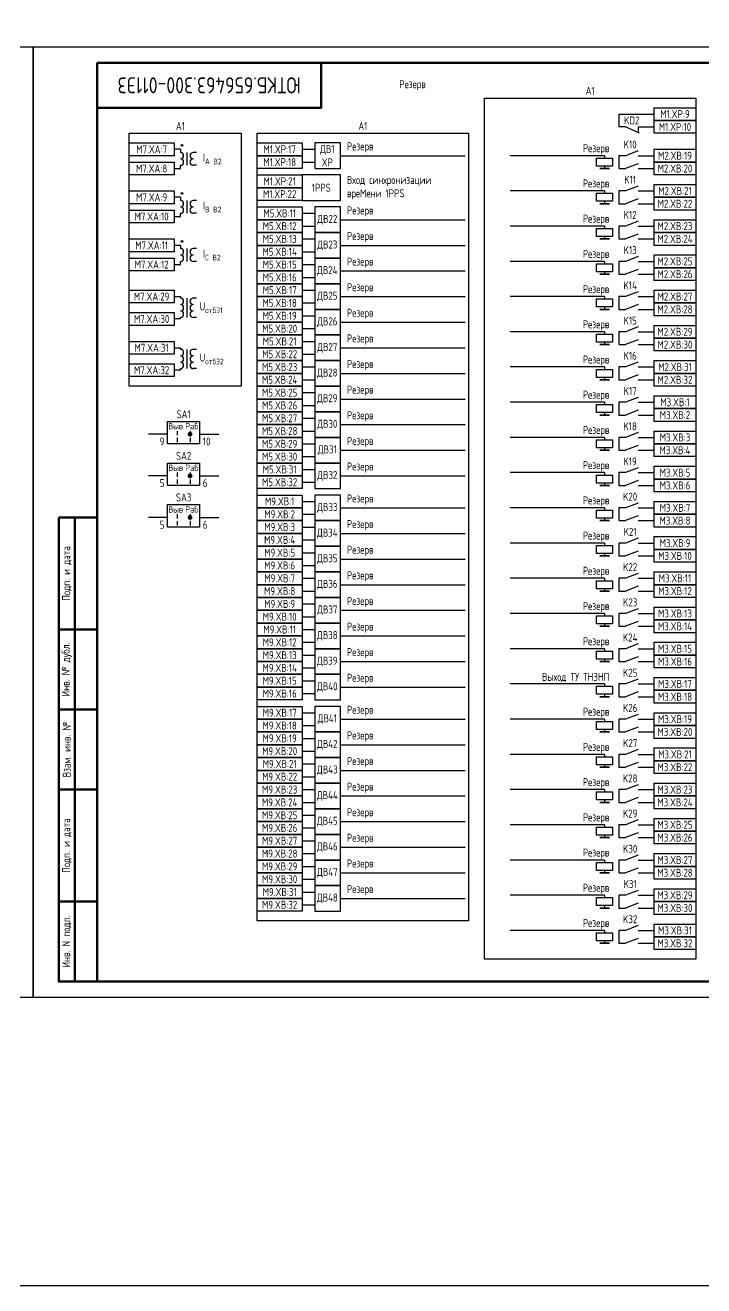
# Model space of a CAD drawing. Header units: millimetres. Extents: x -863 to 2106, y -90 to 586.
# Drawn here: x 837.5 to 1049.5, y -90 to 303.8 of the extents above; entities that cross this region are included whole.
import ezdxf

# ---------------------------------------------------------------- set-up
doc = ezdxf.new("R2010")
doc.units = ezdxf.units.MM
doc.styles.add('Gost_type_A', font='GOST_A.TTF')

# ---------------------------------------------------------------- blocks, each defined once
blk = doc.blocks.new('Формат_А3')
blk.add_lwpolyline([(-420, 297), (0, 297), (0, 0), (-420, 0)], close=True)
at = {"lineweight": 50}
blk.add_lwpolyline([(-400, 292), (-5, 292), (-5, 5), (-400, 5)], close=True, dxfattribs=at)
blk = doc.blocks.new('Штамп левый нижний')
at = {"lineweight": 50}
for points in [[(-12, 145), (-7, 145), (-7, 110), (-12, 110)], [(-7, 145), (0, 145), (0, 110), (-7, 110)], [(-12, 110), (-7, 110), (-7, 85), (-12, 85)], [(-7, 110), (0, 110), (0, 85), (-7, 85)], [(-12, 85), (-7, 85), (-7, 60), (-12, 60)], [(-7, 85), (0, 85), (0, 60), (-7, 60)], [(-12, 60), (-7, 60), (-7, 25), (-12, 25)], [(-7, 60), (0, 60), (0, 25), (-7, 25)], [(-12, 25), (-7, 25), (-7, 0), (-12, 0)], [(-7, 25), (0, 25), (0, 0), (-7, 0)]]:
    blk.add_lwpolyline(points, close=True, dxfattribs=at)
at = {"char_height": 2.5, "attachment_point": 5, "rotation": 90, "style": 'Gost_type_A'}
for s, insert, width in [('Подп. и дата', (-9.5, 127.5), 35), ('Инв. № дубл.', (-9.5, 97.5), 25), ('Взам. инв. №', (-9.5, 72.5), 25), ('Подп. и дата', (-9.5, 42.5), 35), ('Инв. N подл.', (-9.5, 12.5), 25)]:
    blk.add_mtext(s, dxfattribs=dict(at, insert=insert, width=width))
blk = doc.blocks.new('Штамп угловой верхний')
at = {"lineweight": 50}
blk.add_lwpolyline([(0, 0), (70, 0), (70, -14), (0, -14)], close=True, dxfattribs=at)
blk = doc.blocks.new('POINT')
at = {"const_width": 0.75}
blk.add_lwpolyline([(-0.375, 0, 1), (0.375, 0, 1)], format="xyb", close=True, dxfattribs=at)
blk = doc.blocks.new('Переключатель_положение')
for p, q in [((2, 1), (2, -0.34)), ((2, -1.14), (2, -2.49))]:
    blk.add_line(p, q)

msp = doc.modelspace()

# ---------------------------------------------------------------- linework, layer by layer
at = {"ltscale": 1.08}
for p, q in [((1023, 276), (1034, 276)), ((1025, 272), (1023, 272)), ((1029, 272), (1034, 272)), ((1025, 263), (1023, 263)), ((1023, 263), (1023, 259)), ((1029, 263), (1034, 263)), ((1023, 259), (1025, 259)), ((1029, 259), (1034, 259)), ((1025, 252), (1023, 252)), ((1023, 252), (1023, 248)), ((1029, 252), (1034, 252)), ((1023, 248), (1025, 248)), ((1029, 248), (1034, 248)), ((1025, 241), (1023, 241)), ((1023, 241), (1023, 237)), ((1029, 241), (1034, 241)), ((1023, 237), (1025, 237)), ((1029, 237), (1034, 237)), ((1025, 230), (1023, 230)), ((1023, 230), (1023, 226)), ((1029, 230), (1034, 230)), ((1023, 226), (1025, 226)), ((1029, 226), (1034, 226)), ((1025, 219), (1023, 219)), ((1023, 219), (1023, 215)), ((1029, 219), (1034, 219)), ((1023, 215), (1025, 215)), ((1029, 215), (1034, 215)), ((1025, 208), (1023, 208)), ((1023, 208), (1023, 204)), ((1029, 208), (1034, 208)), ((1023, 204), (1025, 204)), ((1029, 204), (1034, 204)), ((1025, 197), (1023, 197)), ((1023, 197), (1023, 193)), ((1029, 197), (1034, 197)), ((1023, 193), (1025, 193)), ((1029, 193), (1034, 193)), ((1025, 186), (1023, 186)), ((1023, 186), (1023, 182)), ((1029, 186), (1034, 186)), ((1023, 182), (1025, 182)), ((1029, 182), (1034, 182)), ((1025, 175), (1023, 175)), ((1023, 175), (1023, 171)), ((1029, 175), (1034, 175)), ((1023, 171), (1025, 171)), ((1029, 171), (1034, 171)), ((1025, 164), (1023, 164)), ((1023, 164), (1023, 160)), ((1029, 164), (1034, 164)), ((1023, 160), (1025, 160)), ((1029, 160), (1034, 160)), ((1025, 153), (1023, 153)), ((1023, 153), (1023, 149)), ((1029, 153), (1034, 153)), ((1023, 149), (1025, 149)), ((1029, 149), (1034, 149)), ((1025, 142), (1023, 142)), ((1023, 142), (1023, 138)), ((1029, 142), (1034, 142)), ((1023, 138), (1025, 138)), ((1029, 138), (1034, 138)), ((1025, 131), (1023, 131)), ((1023, 131), (1023, 127)), ((1029, 131), (1034, 131)), ((1023, 127), (1025, 127)), ((1029, 127), (1034, 127)), ((1025, 120), (1023, 120)), ((1023, 120), (1023, 116)), ((1029, 120), (1034, 120)), ((1023, 116), (1025, 116)), ((1029, 116), (1034, 116)), ((1025, 109), (1023, 109)), ((1023, 109), (1023, 105)), ((1029, 109), (1034, 109)), ((1023, 105), (1025, 105)), ((1029, 105), (1034, 105)), ((1025, 98), (1023, 98)), ((1023, 98), (1023, 94)), ((1029, 98), (1034, 98)), ((1023, 94), (1025, 94)), ((1029, 94), (1034, 94)), ((1025, 87), (1023, 87)), ((1023, 87), (1023, 83)), ((1029, 87), (1034, 87)), ((1023, 83), (1025, 83)), ((1029, 83), (1034, 83)), ((1025, 76), (1023, 76)), ((1023, 76), (1023, 72)), ((1029, 76), (1034, 76)), ((1023, 72), (1025, 72)), ((1029, 72), (1034, 72)), ((1025, 65), (1023, 65)), ((1023, 65), (1023, 61)), ((1029, 65), (1034, 65)), ((1023, 61), (1025, 61)), ((1029, 61), (1034, 61)), ((1025, 54), (1023, 54)), ((1023, 54), (1023, 50)), ((1029, 54), (1034, 54)), ((1023, 50), (1025, 50)), ((1029, 50), (1034, 50)), ((1025, 43), (1023, 43)), ((1023, 43), (1023, 39)), ((1029, 43), (1034, 43)), ((1023, 39), (1025, 39)), ((1029, 39), (1034, 39)), ((1025, 32), (1023, 32)), ((1023, 32), (1023, 28)), ((1029, 32), (1034, 32)), ((1023, 28), (1025, 28)), ((1029, 28), (1034, 28)), ((1025, 21), (1023, 21)), ((1023, 21), (1023, 17)), ((1029, 21), (1034, 21)), ((1023, 17), (1025, 17)), ((1029, 17), (1034, 17))]:
    msp.add_line(p, q, dxfattribs=at)
for p, q in [((1023, 276), (1023, 272)), ((1029, 272), (1029, 270)), ((886, 265), (884, 265)), ((924, 265), (928, 265)), ((924, 261), (928, 261)), ((936, 263), (975, 263)), ((1018.5, 263), (989, 263)), ((1018.5, 263), (1018.5, 262.25)), ((884, 259), (886, 259)), ((1018.5, 259.75), (1018.5, 259)), ((886, 250), (884, 250)), ((1018.5, 252), (989, 252)), ((1018.5, 252), (1018.5, 251.25)), ((1018.5, 248.75), (1018.5, 248)), ((924, 245), (928, 245)), ((884, 244), (886, 244)), ((924, 241), (928, 241)), ((936, 243), (975, 243)), ((1018.5, 241), (989, 241)), ((1018.5, 241), (1018.5, 240.25)), ((924, 237), (928, 237)), ((1018.5, 237.75), (1018.5, 237)), ((886, 235), (884, 235)), ((924, 233), (928, 233)), ((936, 235), (975, 235)), ((884, 229), (886, 229)), ((924, 229), (928, 229)), ((1018.5, 230), (989, 230)), ((1018.5, 230), (1018.5, 229.25)), ((924, 225), (928, 225)), ((936, 227), (975, 227)), ((1018.5, 226.75), (1018.5, 226)), ((924, 221), (928, 221)), ((924, 217), (928, 217)), ((936, 219), (975, 219)), ((1018.5, 219), (989, 219)), ((1018.5, 219), (1018.5, 218.25)), ((924, 213), (928, 213)), ((1018.5, 215.75), (1018.5, 215)), ((924, 209), (928, 209)), ((936, 211), (975, 211)), ((924, 205), (928, 205)), ((1018.5, 208), (989, 208)), ((1018.5, 208), (1018.5, 207.25)), ((924, 201), (928, 201)), ((936, 203), (975, 203)), ((1018.5, 204.75), (1018.5, 204)), ((924, 197), (928, 197)), ((1018.5, 197), (989, 197)), ((1018.5, 197), (1018.5, 196.25)), ((924, 193), (928, 193)), ((936, 195), (975, 195)), ((1018.5, 193.75), (1018.5, 193)), ((924, 189), (928, 189)), ((936, 187), (975, 187)), ((1018.5, 186), (989, 186)), ((1018.5, 186), (1018.5, 185.25)), ((924, 185), (928, 185)), ((1018.5, 182.75), (1018.5, 182)), ((924, 181), (928, 181)), ((936, 179), (975, 179)), ((924, 177), (928, 177)), ((1018.5, 175), (989, 175)), ((1018.5, 175), (1018.5, 174.25)), ((924, 173), (928, 173)), ((936, 171), (975, 171)), ((1018.5, 171.75), (1018.5, 171)), ((924, 169), (928, 169)), ((924, 165), (928, 165)), ((936, 163), (975, 163)), ((1018.5, 164), (989, 164)), ((1018.5, 164), (1018.5, 163.25)), ((924, 161), (928, 161)), ((1018.5, 160.75), (1018.5, 160)), ((924, 155), (928, 155)), ((924, 151), (928, 151)), ((936, 153), (975, 153)), ((1018.5, 153), (989, 153)), ((1018.5, 153), (1018.5, 152.25)), ((1018.5, 149.75), (1018.5, 149)), ((924, 147), (928, 147)), ((924, 143), (928, 143)), ((936, 145), (975, 145)), ((1018.5, 142), (989, 142)), ((1018.5, 142), (1018.5, 141.25)), ((924, 139), (928, 139)), ((1018.5, 138.75), (1018.5, 138)), ((924, 135), (928, 135)), ((936, 137), (975, 137)), ((924, 131), (928, 131)), ((1018.5, 131), (989, 131)), ((1018.5, 131), (1018.5, 130.25)), ((924, 127), (928, 127)), ((936, 129), (975, 129)), ((1018.5, 127.75), (1018.5, 127)), ((924, 123), (928, 123)), ((924, 119), (928, 119)), ((936, 121), (975, 121)), ((1018.5, 120), (989, 120)), ((1018.5, 120), (1018.5, 119.25)), ((924, 115), (928, 115)), ((1018.5, 116.75), (1018.5, 116)), ((924, 111), (928, 111)), ((936, 113), (975, 113)), ((924, 107), (928, 107)), ((1018.5, 109), (989, 109)), ((1018.5, 109), (1018.5, 108.25)), ((924, 103), (928, 103)), ((936, 105), (975, 105)), ((1018.5, 105.75), (1018.5, 105)), ((924, 99), (928, 99)), ((924, 95), (928, 95)), ((936, 97), (975, 97)), ((1018.5, 98), (989, 98)), ((1018.5, 98), (1018.5, 97.25)), ((1018.5, 94.75), (1018.5, 94)), ((924, 89), (928, 89)), ((936, 87), (975, 87)), ((1018.5, 87), (989, 87)), ((1018.5, 87), (1018.5, 86.25)), ((924, 85), (928, 85)), ((1018.5, 83.75), (1018.5, 83)), ((924, 81), (928, 81)), ((936, 79), (975, 79)), ((924, 77), (928, 77)), ((1018.5, 76), (989, 76)), ((1018.5, 76), (1018.5, 75.25)), ((924, 73), (928, 73)), ((936, 71), (975, 71)), ((1018.5, 72.75), (1018.5, 72)), ((924, 69), (928, 69)), ((924, 65), (928, 65)), ((1018.5, 65), (989, 65)), ((1018.5, 65), (1018.5, 64.25)), ((924, 61), (928, 61)), ((936, 63), (975, 63)), ((1018.5, 61.75), (1018.5, 61)), ((924, 57), (928, 57)), ((924, 53), (928, 53)), ((936, 55), (975, 55)), ((1018.5, 54), (989, 54)), ((1018.5, 54), (1018.5, 53.25)), ((924, 49), (928, 49)), ((1018.5, 50.75), (1018.5, 50)), ((924, 45), (928, 45)), ((936, 47), (975, 47)), ((924, 41), (928, 41)), ((1018.5, 43), (989, 43)), ((1018.5, 43), (1018.5, 42.25)), ((1018.5, 39.75), (1018.5, 39)), ((924, 37), (928, 37)), ((936, 39), (975, 39)), ((924, 33), (928, 33)), ((1018.5, 32), (989, 32)), ((1018.5, 32), (1018.5, 31.25)), ((924, 29), (928, 29)), ((936, 31), (975, 31)), ((1018.5, 28.75), (1018.5, 28)), ((1018.5, 21), (989, 21)), ((1018.5, 21), (1018.5, 20.25)), ((1018.5, 17.75), (1018.5, 17))]:
    msp.add_line(p, q)
at = {"ltscale": 4.32}
for p, q in [((1029.39, 270), (1025, 272)), ((1029, 264.5), (1025, 263)), ((1029, 260.5), (1025, 259)), ((1029, 253.5), (1025, 252)), ((1029, 249.5), (1025, 248)), ((1029, 242.5), (1025, 241)), ((1029, 238.5), (1025, 237)), ((1029, 231.5), (1025, 230)), ((1029, 227.5), (1025, 226)), ((1029, 220.5), (1025, 219)), ((1029, 216.5), (1025, 215)), ((1029, 209.5), (1025, 208)), ((1029, 205.5), (1025, 204)), ((1029, 198.5), (1025, 197)), ((1029, 194.5), (1025, 193)), ((1029, 187.5), (1025, 186)), ((1029, 183.5), (1025, 182)), ((1029, 176.5), (1025, 175)), ((1029, 172.5), (1025, 171)), ((1029, 165.5), (1025, 164)), ((1029, 161.5), (1025, 160)), ((1029, 154.5), (1025, 153)), ((1029, 150.5), (1025, 149)), ((1029, 143.5), (1025, 142)), ((1029, 139.5), (1025, 138)), ((1029, 132.5), (1025, 131)), ((1029, 128.5), (1025, 127)), ((1029, 121.5), (1025, 120)), ((1029, 117.5), (1025, 116)), ((1029, 110.5), (1025, 109)), ((1029, 106.5), (1025, 105)), ((1029, 99.5), (1025, 98)), ((1029, 95.5), (1025, 94)), ((1029, 88.5), (1025, 87)), ((1029, 84.5), (1025, 83)), ((1029, 77.5), (1025, 76)), ((1029, 73.5), (1025, 72)), ((1029, 66.5), (1025, 65)), ((1029, 62.5), (1025, 61)), ((1029, 55.5), (1025, 54)), ((1029, 51.5), (1025, 50)), ((1029, 44.5), (1025, 43)), ((1029, 40.5), (1025, 39)), ((1029, 33.5), (1025, 32)), ((1029, 29.5), (1025, 28)), ((1029, 22.5), (1025, 21)), ((1029, 18.5), (1025, 17))]:
    msp.add_line(p, q, dxfattribs=at)
at = {"ltscale": 4}
for p, q in [((886, 265), (886, 264)), ((886, 264.5), (886, 264)), ((888, 264), (888, 260)), ((888, 264), (888, 260)), ((891, 264), (890, 264)), ((891, 264), (890, 264)), ((886, 259), (886, 260)), ((891, 260), (890, 260)), ((891, 260), (890, 260)), ((886, 250), (886, 249)), ((886, 249.5), (886, 249)), ((888, 249), (888, 245)), ((888, 249), (888, 245)), ((891, 249), (890, 249)), ((891, 249), (890, 249)), ((886, 244), (886, 245)), ((891, 245), (890, 245)), ((891, 245), (890, 245)), ((886, 235), (886, 234)), ((886, 234.5), (886, 234)), ((888, 234), (888, 230)), ((888, 234), (888, 230)), ((891, 234), (890, 234)), ((891, 234), (890, 234)), ((886, 229), (886, 230)), ((891, 230), (890, 230)), ((891, 230), (890, 230)), ((884, 219), (886, 219)), ((886, 219), (886, 218.5)), ((886, 219), (886, 218.5)), ((888, 218.5), (888, 214.5)), ((891, 218.5), (890, 218.5)), ((888, 216.5), (888, 212.5)), ((886, 212), (884, 212)), ((886, 212), (886, 212.5)), ((891, 212.5), (890, 212.5)), ((884, 203), (886, 203)), ((886, 203), (886, 202.5)), ((886, 203), (886, 202.5)), ((888, 202.5), (888, 198.5)), ((891, 202.5), (890, 202.5)), ((888, 200.5), (888, 196.5)), ((886, 196), (884, 196)), ((886, 196), (886, 196.5)), ((891, 196.5), (890, 196.5)), ((882, 176), (875.99, 176)), ((892, 176), (898.01, 176)), ((882, 163), (875.99, 163)), ((892, 163), (898.01, 163)), ((882, 150), (876, 150)), ((892, 150), (898, 150))]:
    msp.add_line(p, q, dxfattribs=at)
for points in [[(-863, 586), (2106, 586), (2106, -90), (-863, -90)], [(981, 281), (1047, 281), (1047, 12), (981, 12)], [(1034, 278), (1047, 278), (1047, 274), (1034, 274)], [(1034, 274), (1047, 274), (1047, 270), (1034, 270)], [(870, 270), (905, 270), (905, 191), (870, 191)], [(910, 270), (976, 270), (976, 24), (910, 24)], [(870, 267), (884, 267), (884, 263), (870, 263)], [(910, 267), (924, 267), (924, 263), (910, 263)], [(1034, 265), (1047, 265), (1047, 261), (1034, 261)], [(870, 261), (884, 261), (884, 257), (870, 257)], [(910, 263), (924, 263), (924, 259), (910, 259)], [(1021, 262.25), (1021, 259.75), (1016, 259.75), (1016, 262.25)], [(1034, 261), (1047, 261), (1047, 257), (1034, 257)], [(910, 257), (924, 257), (924, 253), (910, 253)], [(1020, 259), (1017, 259)], [(910, 253), (924, 253), (924, 249), (910, 249)], [(1034, 254), (1047, 254), (1047, 250), (1034, 250)], [(870, 252), (884, 252), (884, 248), (870, 248)], [(1021, 251.25), (1021, 248.75), (1016, 248.75), (1016, 251.25)], [(1034, 250), (1047, 250), (1047, 246), (1034, 246)], [(870, 246), (884, 246), (884, 242), (870, 242)], [(910, 247), (924, 247), (924, 243), (910, 243)], [(1020, 248), (1017, 248)], [(910, 243), (924, 243), (924, 239), (910, 239)], [(1021, 240.25), (1021, 237.75), (1016, 237.75), (1016, 240.25)], [(1034, 243), (1047, 243), (1047, 239), (1034, 239)], [(870, 237), (884, 237), (884, 233), (870, 233)], [(910, 239), (924, 239), (924, 235), (910, 235)], [(1020, 237), (1017, 237)], [(1034, 239), (1047, 239), (1047, 235), (1034, 235)], [(910, 235), (924, 235), (924, 231), (910, 231)], [(870, 231), (884, 231), (884, 227), (870, 227)], [(910, 231), (924, 231), (924, 227), (910, 227)], [(1021, 229.25), (1021, 226.75), (1016, 226.75), (1016, 229.25)], [(1034, 232), (1047, 232), (1047, 228), (1034, 228)], [(910, 227), (924, 227), (924, 223), (910, 223)], [(1020, 226), (1017, 226)], [(1034, 228), (1047, 228), (1047, 224), (1034, 224)], [(870, 221), (884, 221), (884, 217), (870, 217)], [(910, 223), (924, 223), (924, 219), (910, 219)], [(1034, 221), (1047, 221), (1047, 217), (1034, 217)], [(910, 219), (924, 219), (924, 215), (910, 215)], [(1021, 218.25), (1021, 215.75), (1016, 215.75), (1016, 218.25)], [(1034, 217), (1047, 217), (1047, 213), (1034, 213)], [(870, 214), (884, 214), (884, 210), (870, 210)], [(910, 215), (924, 215), (924, 211), (910, 211)], [(1020, 215), (1017, 215)], [(910, 211), (924, 211), (924, 207), (910, 207)], [(1034, 210), (1047, 210), (1047, 206), (1034, 206)], [(870, 205), (884, 205), (884, 201), (870, 201)], [(910, 207), (924, 207), (924, 203), (910, 203)], [(1021, 207.25), (1021, 204.75), (1016, 204.75), (1016, 207.25)], [(1034, 206), (1047, 206), (1047, 202), (1034, 202)], [(910, 203), (924, 203), (924, 199), (910, 199)], [(1020, 204), (1017, 204)], [(870, 198), (884, 198), (884, 194), (870, 194)], [(910, 199), (924, 199), (924, 195), (910, 195)], [(1034, 199), (1047, 199), (1047, 195), (1034, 195)], [(910, 195), (924, 195), (924, 191), (910, 191)], [(1021, 196.25), (1021, 193.75), (1016, 193.75), (1016, 196.25)], [(1020, 193), (1017, 193)], [(1034, 195), (1047, 195), (1047, 191), (1034, 191)], [(910, 191), (924, 191), (924, 187), (910, 187)], [(910, 187), (924, 187), (924, 183), (910, 183)], [(1021, 185.25), (1021, 182.75), (1016, 182.75), (1016, 185.25)], [(1034, 188), (1047, 188), (1047, 184), (1034, 184)], [(910, 183), (924, 183), (924, 179), (910, 179)], [(1020, 182), (1017, 182)], [(1034, 184), (1047, 184), (1047, 180), (1034, 180)], [(882, 180), (892, 180), (892, 173), (882, 173)], [(910, 179), (924, 179), (924, 175), (910, 175)], [(910, 175), (924, 175), (924, 171), (910, 171)], [(1021, 174.25), (1021, 171.75), (1016, 171.75), (1016, 174.25)], [(1034, 177), (1047, 177), (1047, 173), (1034, 173)], [(910, 171), (924, 171), (924, 167), (910, 167)], [(1020, 171), (1017, 171)], [(1034, 173), (1047, 173), (1047, 169), (1034, 169)], [(882, 167), (892, 167), (892, 160), (882, 160)], [(910, 167), (924, 167), (924, 163), (910, 163)], [(1034, 166), (1047, 166), (1047, 162), (1034, 162)], [(910, 163), (924, 163), (924, 159), (910, 159)], [(1021, 163.25), (1021, 160.75), (1016, 160.75), (1016, 163.25)], [(1034, 162), (1047, 162), (1047, 158), (1034, 158)], [(1020, 160), (1017, 160)], [(882, 154), (892, 154), (892, 147), (882, 147)], [(910, 157), (924, 157), (924, 153), (910, 153)], [(1034, 155), (1047, 155), (1047, 151), (1034, 151)], [(910, 153), (924, 153), (924, 149), (910, 149)], [(1021, 152.25), (1021, 149.75), (1016, 149.75), (1016, 152.25)], [(1034, 151), (1047, 151), (1047, 147), (1034, 147)], [(910, 149), (924, 149), (924, 145), (910, 145)], [(1020, 149), (1017, 149)], [(910, 145), (924, 145), (924, 141), (910, 141)], [(1034, 144), (1047, 144), (1047, 140), (1034, 140)], [(910, 141), (924, 141), (924, 137), (910, 137)], [(1021, 141.25), (1021, 138.75), (1016, 138.75), (1016, 141.25)], [(1020, 138), (1017, 138)], [(1034, 140), (1047, 140), (1047, 136), (1034, 136)], [(910, 137), (924, 137), (924, 133), (910, 133)], [(910, 133), (924, 133), (924, 129), (910, 129)], [(1021, 130.25), (1021, 127.75), (1016, 127.75), (1016, 130.25)], [(1034, 133), (1047, 133), (1047, 129), (1034, 129)], [(910, 129), (924, 129), (924, 125), (910, 125)], [(1020, 127), (1017, 127)], [(1034, 129), (1047, 129), (1047, 125), (1034, 125)], [(910, 125), (924, 125), (924, 121), (910, 121)], [(910, 121), (924, 121), (924, 117), (910, 117)], [(1021, 119.25), (1021, 116.75), (1016, 116.75), (1016, 119.25)], [(1034, 122), (1047, 122), (1047, 118), (1034, 118)], [(910, 117), (924, 117), (924, 113), (910, 113)], [(1020, 116), (1017, 116)], [(1034, 118), (1047, 118), (1047, 114), (1034, 114)], [(910, 113), (924, 113), (924, 109), (910, 109)], [(1034, 111), (1047, 111), (1047, 107), (1034, 107)], [(910, 109), (924, 109), (924, 105), (910, 105)], [(1021, 108.25), (1021, 105.75), (1016, 105.75), (1016, 108.25)], [(1034, 107), (1047, 107), (1047, 103), (1034, 103)], [(910, 105), (924, 105), (924, 101), (910, 101)], [(1020, 105), (1017, 105)], [(910, 101), (924, 101), (924, 97), (910, 97)], [(1034, 100), (1047, 100), (1047, 96), (1034, 96)], [(910, 97), (924, 97), (924, 93), (910, 93)], [(1021, 97.25), (1021, 94.75), (1016, 94.75), (1016, 97.25)], [(1034, 96), (1047, 96), (1047, 92), (1034, 92)], [(910, 91), (924, 91), (924, 87), (910, 87)], [(1020, 94), (1017, 94)], [(910, 87), (924, 87), (924, 83), (910, 83)], [(1034, 89), (1047, 89), (1047, 85), (1034, 85)], [(910, 83), (924, 83), (924, 79), (910, 79)], [(1021, 86.25), (1021, 83.75), (1016, 83.75), (1016, 86.25)], [(1020, 83), (1017, 83)], [(1034, 85), (1047, 85), (1047, 81), (1034, 81)], [(910, 79), (924, 79), (924, 75), (910, 75)], [(910, 75), (924, 75), (924, 71), (910, 71)], [(1021, 75.25), (1021, 72.75), (1016, 72.75), (1016, 75.25)], [(1034, 78), (1047, 78), (1047, 74), (1034, 74)], [(910, 71), (924, 71), (924, 67), (910, 67)], [(1020, 72), (1017, 72)], [(1034, 74), (1047, 74), (1047, 70), (1034, 70)], [(910, 67), (924, 67), (924, 63), (910, 63)], [(1034, 67), (1047, 67), (1047, 63), (1034, 63)], [(1021, 64.25), (1021, 61.75), (1016, 61.75), (1016, 64.25)], [(910, 63), (924, 63), (924, 59), (910, 59)], [(1020, 61), (1017, 61)], [(1034, 63), (1047, 63), (1047, 59), (1034, 59)], [(910, 59), (924, 59), (924, 55), (910, 55)], [(1034, 56), (1047, 56), (1047, 52), (1034, 52)], [(910, 55), (924, 55), (924, 51), (910, 51)], [(1021, 53.25), (1021, 50.75), (1016, 50.75), (1016, 53.25)], [(1034, 52), (1047, 52), (1047, 48), (1034, 48)], [(910, 51), (924, 51), (924, 47), (910, 47)], [(1020, 50), (1017, 50)], [(910, 47), (924, 47), (924, 43), (910, 43)], [(1034, 45), (1047, 45), (1047, 41), (1034, 41)], [(910, 43), (924, 43), (924, 39), (910, 39)], [(1021, 42.25), (1021, 39.75), (1016, 39.75), (1016, 42.25)], [(1034, 41), (1047, 41), (1047, 37), (1034, 37)], [(910, 39), (924, 39), (924, 35), (910, 35)], [(1020, 39), (1017, 39)], [(910, 35), (924, 35), (924, 31), (910, 31)], [(1034, 34), (1047, 34), (1047, 30), (1034, 30)], [(910, 31), (924, 31), (924, 27), (910, 27)], [(1021, 31.25), (1021, 28.75), (1016, 28.75), (1016, 31.25)], [(1020, 28), (1017, 28)], [(1034, 30), (1047, 30), (1047, 26), (1034, 26)], [(1021, 20.25), (1021, 17.75), (1016, 17.75), (1016, 20.25)], [(1034, 23), (1047, 23), (1047, 19), (1034, 19)], [(1020, 17), (1017, 17)], [(1034, 19), (1047, 19), (1047, 15), (1034, 15)]]:
    msp.add_lwpolyline(points, close=True)
for points in [[(928, 259), (936, 259), (936, 267), (928, 267)], [(924, 249), (936, 249), (936, 257), (924, 257)], [(928, 239), (936, 239), (936, 247), (928, 247)], [(928, 231), (936, 231), (936, 239), (928, 239)], [(928, 223), (936, 223), (936, 231), (928, 231)], [(928, 215), (936, 215), (936, 223), (928, 223)], [(928, 207), (936, 207), (936, 215), (928, 215)], [(928, 199), (936, 199), (936, 207), (928, 207)], [(928, 191), (936, 191), (936, 199), (928, 199)], [(928, 183), (936, 183), (936, 191), (928, 191)], [(928, 175), (936, 175), (936, 183), (928, 183)], [(928, 167), (936, 167), (936, 175), (928, 175)], [(928, 159), (936, 159), (936, 167), (928, 167)], [(928, 149), (936, 149), (936, 157), (928, 157)], [(928, 141), (936, 141), (936, 149), (928, 149)], [(928, 133), (936, 133), (936, 141), (928, 141)], [(928, 125), (936, 125), (936, 133), (928, 133)], [(928, 117), (936, 117), (936, 125), (928, 125)], [(928, 109), (936, 109), (936, 117), (928, 117)], [(928, 101), (936, 101), (936, 109), (928, 109)], [(928, 93), (936, 93), (936, 101), (928, 101)], [(928, 83), (936, 83), (936, 91), (928, 91)], [(928, 75), (936, 75), (936, 83), (928, 83)], [(928, 67), (936, 67), (936, 75), (928, 75)], [(928, 59), (936, 59), (936, 67), (928, 67)], [(928, 51), (936, 51), (936, 59), (928, 59)], [(928, 43), (936, 43), (936, 51), (928, 51)], [(928, 35), (936, 35), (936, 43), (928, 43)], [(928, 27), (936, 27), (936, 35), (928, 35)]]:
    msp.add_lwpolyline(points, close=True, dxfattribs=at)
for centre, start, end in [((886, 263), 270, 90), ((886, 263), 270, 90), ((890, 263), 90, 270), ((890, 263), 90, 270), ((886, 261), 270, 90), ((886, 261), 270, 90), ((890, 261), 90, 270), ((890, 261), 90, 270), ((886, 248), 270, 90), ((886, 248), 270, 90), ((890, 248), 90, 270), ((890, 248), 90, 270), ((886, 246), 270, 90), ((886, 246), 270, 90), ((890, 246), 90, 270), ((890, 246), 90, 270), ((886, 233), 270, 90), ((886, 233), 270, 90), ((890, 233), 90, 270), ((890, 233), 90, 270), ((886, 231), 270, 90), ((886, 231), 270, 90), ((890, 231), 90, 270), ((890, 231), 90, 270), ((886, 217.5), 270, 90), ((890, 217.5), 90, 270), ((890, 217.5), 90, 270), ((886, 215.5), 270, 90), ((886, 213.5), 270, 90), ((890, 215.5), 90, 270), ((890, 215.5), 90, 270), ((890, 213.5), 90, 270), ((886, 201.5), 270, 90), ((890, 201.5), 90, 270), ((890, 201.5), 90, 270), ((886, 199.5), 270, 90), ((886, 197.5), 270, 90), ((890, 199.5), 90, 270), ((890, 199.5), 90, 270), ((890, 197.5), 90, 270)]:
    msp.add_arc(centre, 1, start, end, dxfattribs=at)

# ---------------------------------------------------------------- block references
at = {"color": 1}
for name, p in [('Формат_А3', (840, 0)), ('Формат_А3', (1260, 0)), ('Штамп левый нижний', (860, 5))]:
    msp.add_blockref(name, p, dxfattribs=at)
for name, p in [('Штамп угловой верхний', (860, 292)), ('Переключатель_положение', (883, 176)), ('POINT', (889, 176)), ('Переключатель_положение', (887, 176)), ('Переключатель_положение', (883, 163)), ('POINT', (889, 163)), ('Переключатель_положение', (887, 163)), ('Переключатель_положение', (883, 150)), ('POINT', (889, 150)), ('Переключатель_положение', (887, 150))]:
    msp.add_blockref(name, p)

# ---------------------------------------------------------------- texts
at = {"insert": (895, 285), "char_height": 5, "width": 70, "attachment_point": 5, "rotation": 180, "style": 'Gost_type_A'}
msp.add_mtext('ЮТКБ.656463.300-011Э3', dxfattribs=at)
at = {"char_height": 2.5, "line_spacing_factor": 0.9, "style": 'Gost_type_A'}
for s, insert, width, attachment_point in [('Резерв', (958.5, 285), 197, 5), ('A1', (1014, 282), 66, 8), ('A1', (886, 271), 32, 8), ('A1', (943, 271), 66, 8)]:
    msp.add_mtext(s, dxfattribs=dict(at, insert=insert, width=width, attachment_point=attachment_point))
at = {"style": 'Gost_type_A'}
for s, insert, char_height, width, attachment_point in [('M1.XP:9', (1040.5, 276), 2.5, 13, 5), ('KD2', (1027, 274), 2.5, 8, 5), ('M1.XP:10', (1040.5, 272), 2.5, 13, 5), ('K10', (1026.5, 266.5), 2.5, 5, 5), ('M7.XA:7', (877, 265), 2.5, 14, 5), ('*', (886.5, 266.5), 2.5, 3, 5), ('M1.XP:17', (917, 265), 2.5, 14, 5), ('ДВ1 XP', (931.88, 263), 2.5, 7.7588, 5), ('Резерв', (938, 264), 2.5, 27.8465, 7), ('Резерв', (1020, 265), 2.5, 31.0015, 6), ('M2.XВ:19', (1040.5, 263), 2.5, 13, 5), ('M7.XA:8', (876.99, 258.99), 2.5, 14.018, 5), ('\\A1;I{\\H0.7x;\\S^ A B2;}', (893, 262), 2.5, 8, 4), ('M1.XP:18', (917, 261), 2.5, 14, 5), ('M2.XВ:20', (1040.5, 259), 2.5, 13, 5), ('M1.XP:21', (917, 255), 2.5, 14, 5), ('Вход синхронизации\\PвреMени 1PPS', (938, 253), 2.5, 35.9749, 4), ('K11', (1026.5, 255.5), 2.5, 5, 5), ('M1.XP:22', (917, 251), 2.5, 14, 5), ('1PPS', (930, 253), 2.5, 12, 5), ('Резерв', (1020, 254), 2.5, 31.0015, 6), ('M2.XВ:21', (1040.5, 252), 2.5, 13, 5), ('M7.XA:9', (877, 250), 2.5, 14, 5), ('*', (886.5, 251.5), 2.5, 3, 5), ('\\A1;I{\\H0.7x;\\S^ B B2;}', (893, 247), 2.5, 8, 4), ('M2.XВ:22', (1040.5, 248), 2.5, 13, 5), ('M7.XA:10', (876.99, 243.99), 2.5, 14.018, 5), ('M5.XВ:11', (917, 245), 2.5, 14, 5), ('ДВ22', (931.88, 243), 2.5, 7.7588, 5), ('Резерв', (938, 244), 2.5, 27.8465, 7), ('Резерв', (1020, 243), 2.5, 31.0015, 6), ('K12', (1026.5, 244.5), 2.5, 5, 5), ('M5.XВ:12', (917, 241), 2.5, 14, 5), ('M2.XВ:23', (1040.5, 241), 2.5, 13, 5), ('*', (886.5, 236.5), 2.5, 3, 5), ('M5.XВ:13', (917, 237), 2.5, 14, 5), ('ДВ23', (931.88, 235), 2.5, 7.7588, 5), ('Резерв', (938, 236), 2.5, 27.8465, 7), ('M2.XВ:24', (1040.5, 237), 2.5, 13, 5), ('M7.XA:11', (877, 235), 2.5, 14, 5), ('\\A1;I{\\H0.7x;\\S^ C B2;}', (893, 232), 2.5, 8, 4), ('M5.XВ:14', (917, 233), 2.5, 14, 5), ('Резерв', (1020, 232), 2.5, 31.0015, 6), ('K13', (1026.5, 233.5), 2.5, 5, 5), ('M7.XA:12', (876.99, 229), 2.5, 14.018, 5), ('M5.XВ:15', (917, 229), 2.5, 14, 5), ('ДВ24', (931.88, 227), 2.5, 7.7588, 5), ('Резерв', (938, 228), 2.5, 27.8465, 7), ('M2.XВ:25', (1040.5, 230), 2.5, 13, 5), ('M5.XВ:16', (917, 225), 2.5, 14, 5), ('M2.XВ:26', (1040.5, 226), 2.5, 13, 5), ('M5.XВ:17', (917, 221), 2.5, 14, 5), ('ДВ25', (931.88, 219), 2.5, 7.7588, 5), ('Резерв', (938, 220), 2.5, 27.8465, 7), ('Резерв', (1020, 221), 2.5, 31.0015, 6), ('K14', (1026.5, 222.5), 2.5, 5, 5), ('M7.XA:29', (876.99, 219), 2.5, 14.018, 5), ('\\A1;U{\\H0.7x;\\S^ отбЭ1;}', (892, 215.5), 2.5, 12, 4), ('M5.XВ:18', (917, 217), 2.5, 14, 5), ('M2.XВ:27', (1040.5, 219), 2.5, 13, 5), ('M7.XA:30', (876.99, 212), 2.5, 14.018, 5), ('M5.XВ:19', (917, 213), 2.5, 14, 5), ('Резерв', (938, 212), 2.5, 27.8465, 7), ('K15', (1026.5, 211.5), 2.5, 5, 5), ('M2.XВ:28', (1040.5, 215), 2.5, 13, 5), ('M5.XВ:20', (917, 209), 2.5, 14, 5), ('ДВ26', (931.88, 211), 2.5, 7.7588, 5), ('Резерв', (1020, 210), 2.5, 31.0015, 6), ('M2.XВ:29', (1040.5, 208), 2.5, 13, 5), ('M5.XВ:21', (917, 205), 2.5, 14, 5), ('Резерв', (938, 204), 2.5, 27.8465, 7), ('M2.XВ:30', (1040.5, 204), 2.5, 13, 5), ('M7.XA:31', (876.99, 203), 2.5, 14.018, 5), ('\\A1;U{\\H0.7x;\\S^ отбЭ2;}', (892, 199.5), 2.5, 12, 4), ('M5.XВ:22', (917, 201), 2.5, 14, 5), ('ДВ27', (931.88, 203), 2.5, 7.7588, 5), ('K16', (1026.5, 200.5), 2.5, 5, 5), ('M7.XA:32', (876.99, 196), 2.5, 14.018, 5), ('M5.XВ:23', (917, 197), 2.5, 14, 5), ('Резерв', (938, 196), 2.5, 27.8465, 7), ('Резерв', (1020, 199), 2.5, 31.0015, 6), ('M2.XВ:31', (1040.5, 197), 2.5, 13, 5), ('M5.XВ:24', (917, 193), 2.5, 14, 5), ('ДВ28', (931.88, 195), 2.5, 7.7588, 5), ('M2.XВ:32', (1040.5, 193), 2.5, 13, 5), ('M5.XВ:25', (917, 189), 2.5, 14, 5), ('Резерв', (938, 188), 2.5, 27.8465, 7), ('Резерв', (1020, 188), 2.5, 31.0015, 6), ('K17', (1026.5, 189.5), 2.5, 5, 5), ('M5.XВ:26', (917, 185), 2.5, 14, 5), ('ДВ29', (931.88, 187), 2.5, 7.7588, 5), ('M3.XВ:1', (1040.5, 186), 2.5, 13, 5), ('SA1', (887, 181), 2.5, 10, 8), ('M5.XВ:27', (917, 181), 2.5, 14, 5), ('Резерв', (938, 180), 2.5, 27.8465, 7), ('M3.XВ:2', (1040.5, 182), 2.5, 13, 5), ('Выв', (884.5, 178.5), 2, 5, 5), ('Раб', (889.5, 178.5), 2, 5, 5), ('M5.XВ:28', (917, 177), 2.5, 14, 5), ('ДВ30', (931.88, 179), 2.5, 7.7588, 5), ('Резерв', (1020, 177), 2.5, 31.0015, 6), ('K18', (1026.5, 178.5), 2.5, 5, 5), ('9', (881, 174.98), 2.5, 5, 3), ('10', (893, 174.98), 2.5, 5, 1), ('M5.XВ:29', (917, 173), 2.5, 14, 5), ('Резерв', (938, 172), 2.5, 27.8465, 7), ('M3.XВ:3', (1040.5, 175), 2.5, 13, 5), ('SA2', (887, 168), 2.5, 10, 8), ('M5.XВ:30', (917, 169), 2.5, 14, 5), ('ДВ31', (931.88, 171), 2.5, 7.7588, 5), ('M3.XВ:4', (1040.5, 171), 2.5, 13, 5), ('Выв', (884.5, 165.5), 2, 5, 5), ('Раб', (889.5, 165.5), 2, 5, 5), ('M5.XВ:31', (917, 165), 2.5, 14, 5), ('Резерв', (938, 164), 2.5, 27.8465, 7), ('Резерв', (1020, 166), 2.5, 31.0015, 6), ('K19', (1026.5, 167.5), 2.5, 5, 5), ('5', (881, 161.98), 2.5, 5, 3), ('6', (893, 161.98), 2.5, 5, 1), ('M5.XВ:32', (917, 161), 2.5, 14, 5), ('ДВ32', (931.88, 163), 2.5, 7.7588, 5), ('M3.XВ:5', (1040.5, 164), 2.5, 13, 5), ('SA3', (887, 155), 2.5, 10, 8), ('K20', (1026.5, 156.5), 2.5, 5, 5), ('M3.XВ:6', (1040.5, 160), 2.5, 13, 5), ('M9.XВ:1', (917, 155), 2.5, 14, 5), ('ДВ33', (931.88, 153), 2.5, 7.7588, 5), ('Резерв', (938, 154), 2.5, 30.8621, 7), ('Резерв', (1020, 155), 2.5, 31.0015, 6), ('M3.XВ:7', (1040.5, 153), 2.5, 13, 5), ('Выв', (884.5, 152.5), 2, 5, 5), ('Раб', (889.5, 152.5), 2, 5, 5), ('M9.XВ:2', (917, 151), 2.5, 14, 5), ('M3.XВ:8', (1040.5, 149), 2.5, 13, 5), ('5', (881, 148.98), 2.5, 5, 3), ('6', (893, 148.98), 2.5, 5, 1), ('M9.XВ:3', (917, 147), 2.5, 14, 5), ('ДВ34', (931.88, 145), 2.5, 7.7588, 5), ('Резерв', (938, 146), 2.5, 44.8565, 7), ('K21', (1026.5, 145.5), 2.5, 5, 5), ('M9.XВ:4', (917, 143), 2.5, 14, 5), ('Резерв', (1020, 144), 2.5, 31.0015, 6), ('M3.XВ:9', (1040.5, 142), 2.5, 13, 5), ('M9.XВ:5', (917, 139), 2.5, 14, 5), ('ДВ35', (931.88, 137), 2.5, 7.7588, 5), ('Резерв', (938, 138), 2.5, 27.8465, 7), ('M3.XВ:10', (1040.5, 138), 2.5, 13, 5), ('M9.XВ:6', (917, 135), 2.5, 14, 5), ('Резерв', (1020, 133), 2.5, 31.0015, 6), ('K22', (1026.5, 134.5), 2.5, 5, 5), ('M9.XВ:7', (917, 131), 2.5, 14, 5), ('ДВ36', (931.88, 129), 2.5, 7.7588, 5), ('Резерв', (938, 130), 2.5, 27.8465, 7), ('M3.XВ:11', (1040.5, 131), 2.5, 13, 5), ('M9.XВ:8', (917, 127), 2.5, 14, 5), ('M3.XВ:12', (1040.5, 127), 2.5, 13, 5), ('M9.XВ:9', (917, 123), 2.5, 14, 5), ('ДВ37', (931.88, 121), 2.5, 7.7588, 5), ('Резерв', (938, 122), 2.5, 32.328, 7), ('Резерв', (1020, 122), 2.5, 31.0015, 6), ('K23', (1026.5, 123.5), 2.5, 5, 5), ('M9.XВ:10', (917, 119), 2.5, 14, 5), ('M3.XВ:13', (1040.5, 120), 2.5, 13, 5), ('M9.XВ:11', (917, 115), 2.5, 14, 5), ('ДВ38', (931.88, 113), 2.5, 7.7588, 5), ('Резерв', (938, 114), 2.5, 27.8465, 7), ('M3.XВ:14', (1040.5, 116), 2.5, 13, 5), ('M9.XВ:12', (917, 111), 2.5, 14, 5), ('Резерв', (1020, 111), 2.5, 31.0015, 6), ('K24', (1026.5, 112.5), 2.5, 5, 5), ('M3.XВ:15', (1040.5, 109), 2.5, 13, 5), ('M9.XВ:13', (917, 107), 2.5, 14, 5), ('ДВ39', (931.88, 105), 2.5, 7.7588, 5), ('Резерв', (938, 106), 2.5, 27.8465, 7), ('M9.XВ:14', (917, 103), 2.5, 14, 5), ('K25', (1026.5, 101.5), 2.5, 5, 5), ('M3.XВ:16', (1040.5, 105), 2.5, 13, 5), ('M9.XВ:15', (917, 99), 2.5, 14, 5), ('ДВ40', (931.88, 97), 2.5, 7.7588, 5), ('Резерв', (938, 98), 2.5, 27.8465, 7), ('Выход ТУ ТНЗНП', (1020, 100), 2.5, 31.0015, 6), ('M3.XВ:17', (1040.5, 98), 2.5, 13, 5), ('M9.XВ:16', (917, 95), 2.5, 14, 5), ('M3.XВ:18', (1040.5, 94), 2.5, 13, 5), ('Резерв', (938, 88), 2.5, 27.8465, 7), ('Резерв', (1020, 89), 2.5, 31.0015, 6), ('K26', (1026.5, 90.5), 2.5, 5, 5), ('M9.XВ:17', (917, 89), 2.5, 14, 5), ('ДВ41', (931.88, 87), 2.5, 7.7588, 5), ('M3.XВ:19', (1040.5, 87), 2.5, 13, 5), ('M9.XВ:18', (917, 85), 2.5, 14, 5), ('Резерв', (938, 80), 2.5, 27.8465, 7), ('M3.XВ:20', (1040.5, 83), 2.5, 13, 5), ('M9.XВ:19', (917, 81), 2.5, 14, 5), ('ДВ42', (931.88, 79), 2.5, 7.7588, 5), ('Резерв', (1020, 78), 2.5, 31.0015, 6), ('K27', (1026.5, 79.5), 2.5, 5, 5), ('M9.XВ:20', (917, 77), 2.5, 14, 5), ('Резерв', (938, 72), 2.5, 27.8465, 7), ('M3.XВ:21', (1040.5, 76), 2.5, 13, 5), ('M9.XВ:21', (917, 73), 2.5, 14, 5), ('ДВ43', (931.88, 71), 2.5, 7.7588, 5), ('M3.XВ:22', (1040.5, 72), 2.5, 13, 5), ('M9.XВ:22', (917, 69), 2.5, 14, 5), ('Резерв', (938, 64), 2.5, 27.8465, 7), ('Резерв', (1020, 67), 2.5, 31.0015, 6), ('K28', (1026.5, 68.5), 2.5, 5, 5), ('M9.XВ:23', (917, 65), 2.5, 14, 5), ('ДВ44', (931.88, 63), 2.5, 7.7588, 5), ('M3.XВ:23', (1040.5, 65), 2.5, 13, 5), ('M9.XВ:24', (917, 61), 2.5, 14, 5), ('Резерв', (938, 56), 2.5, 27.8465, 7), ('M3.XВ:24', (1040.5, 61), 2.5, 13, 5), ('M9.XВ:25', (917, 57), 2.5, 14, 5), ('ДВ45', (931.88, 55), 2.5, 7.7588, 5), ('Резерв', (1020, 56), 2.5, 31.0015, 6), ('K29', (1026.5, 57.5), 2.5, 5, 5), ('M3.XВ:25', (1040.5, 54), 2.5, 13, 5), ('M9.XВ:26', (917, 53), 2.5, 14, 5), ('M3.XВ:26', (1040.5, 50), 2.5, 13, 5), ('M9.XВ:27', (917, 49), 2.5, 14, 5), ('ДВ46', (931.88, 47), 2.5, 7.7588, 5), ('Резерв', (938, 48), 2.5, 27.8465, 7), ('K30', (1026.5, 46.5), 2.5, 5, 5), ('M9.XВ:28', (917, 45), 2.5, 14, 5), ('Резерв', (1020, 45), 2.5, 31.0015, 6), ('M3.XВ:27', (1040.5, 43), 2.5, 13, 5), ('M9.XВ:29', (917, 41), 2.5, 14, 5), ('ДВ47', (931.88, 39), 2.5, 7.7588, 5), ('Резерв', (938, 40), 2.5, 27.8465, 7), ('M3.XВ:28', (1040.5, 39), 2.5, 13, 5), ('M9.XВ:30', (917, 37), 2.5, 14, 5), ('Резерв', (1020, 34), 2.5, 31.0015, 6), ('K31', (1026.5, 35.5), 2.5, 5, 5), ('M9.XВ:31', (917, 33), 2.5, 14, 5), ('ДВ48', (931.88, 31), 2.5, 7.7588, 5), ('Резерв', (938, 32), 2.5, 27.8465, 7), ('M3.XВ:29', (1040.5, 32), 2.5, 13, 5), ('M9.XВ:32', (917, 29), 2.5, 14, 5), ('M3.XВ:30', (1040.5, 28), 2.5, 13, 5), ('Резерв', (1020, 23), 2.5, 31.0015, 6), ('K32', (1026.5, 24.5), 2.5, 5, 5), ('M3.XВ:31', (1040.5, 21), 2.5, 13, 5), ('M3.XВ:32', (1040.5, 17), 2.5, 13, 5)]:
    msp.add_mtext(s, dxfattribs=dict(at, insert=insert, char_height=char_height, width=width, attachment_point=attachment_point))

doc.saveas('drawing.dxf')
